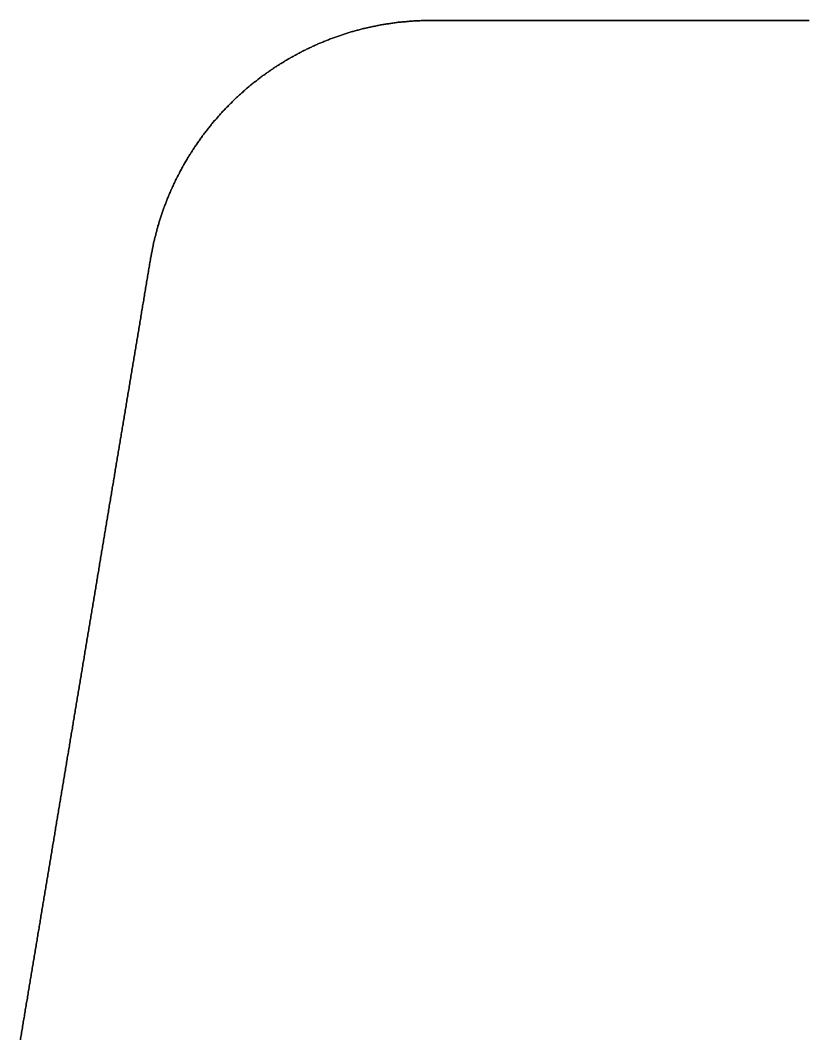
# Model space of a CAD drawing. Header units: millimetres. Extents: x -163 to 163, y 0 to 90.
# Drawn here: x -153.52 to -137.18, y 68.89 to 90 of the extents above; entities that cross this region are included whole.
import ezdxf

# ---------------------------------------------------------------- set-up
doc = ezdxf.new("R2010")
doc.units = ezdxf.units.MM

msp = doc.modelspace()

# ---------------------------------------------------------------- linework, layer by layer
msp.add_lwpolyline([(-145.345, 89.99), (-145.367, 89.988), (-145.389, 89.986), (-145.41, 89.984), (-145.432, 89.982), (-145.453, 89.98), (-145.475, 89.979), (-145.496, 89.977), (-145.518, 89.975), (-145.539, 89.973), (-145.561, 89.971), (-145.582, 89.969), (-145.604, 89.967), (-145.625, 89.965), (-145.647, 89.963), (-145.668, 89.961), (-145.69, 89.96), (-145.711, 89.956), (-145.733, 89.953), (-145.754, 89.95), (-145.775, 89.947), (-145.797, 89.944), (-145.818, 89.941), (-145.839, 89.937), (-145.861, 89.934), (-145.882, 89.931), (-145.904, 89.928), (-145.925, 89.925), (-145.946, 89.922), (-145.968, 89.919), (-145.989, 89.915), (-146.01, 89.912), (-146.032, 89.909), (-146.053, 89.905), (-146.074, 89.9), (-146.095, 89.896), (-146.116, 89.892), (-146.137, 89.887), (-146.159, 89.883), (-146.18, 89.878), (-146.201, 89.874), (-146.222, 89.87), (-146.243, 89.865), (-146.264, 89.861), (-146.286, 89.856), (-146.307, 89.852), (-146.328, 89.848), (-146.349, 89.843), (-146.37, 89.839), (-146.391, 89.833), (-146.412, 89.828), (-146.433, 89.822), (-146.454, 89.816), (-146.474, 89.811), (-146.495, 89.805), (-146.516, 89.799), (-146.537, 89.794), (-146.558, 89.788), (-146.579, 89.782), (-146.6, 89.777), (-146.62, 89.771), (-146.641, 89.766), (-146.662, 89.76), (-146.683, 89.754), (-146.704, 89.749), (-146.724, 89.742), (-146.745, 89.735), (-146.765, 89.728), (-146.786, 89.721), (-146.806, 89.715), (-146.827, 89.708), (-146.847, 89.701), (-146.868, 89.694), (-146.888, 89.687), (-146.909, 89.68), (-146.929, 89.673), (-146.95, 89.667), (-146.97, 89.66), (-146.991, 89.653), (-147.011, 89.646), (-147.032, 89.639), (-147.052, 89.631), (-147.072, 89.623), (-147.092, 89.615), (-147.112, 89.607), (-147.132, 89.599), (-147.152, 89.591), (-147.172, 89.583), (-147.192, 89.575), (-147.212, 89.567), (-147.232, 89.559), (-147.252, 89.551), (-147.272, 89.543), (-147.292, 89.535), (-147.312, 89.527), (-147.333, 89.519), (-147.353, 89.511), (-147.372, 89.502), (-147.392, 89.492), (-147.411, 89.483), (-147.431, 89.474), (-147.45, 89.465), (-147.47, 89.456), (-147.489, 89.447), (-147.509, 89.437), (-147.529, 89.428), (-147.548, 89.419), (-147.568, 89.41), (-147.587, 89.401), (-147.607, 89.391), (-147.626, 89.382), (-147.646, 89.373), (-147.665, 89.364), (-147.684, 89.354), (-147.703, 89.343), (-147.722, 89.333), (-147.741, 89.323), (-147.76, 89.312), (-147.779, 89.302), (-147.798, 89.292), (-147.817, 89.281), (-147.836, 89.271), (-147.855, 89.261), (-147.874, 89.25), (-147.893, 89.24), (-147.912, 89.23), (-147.931, 89.219), (-147.95, 89.209), (-147.969, 89.199), (-147.987, 89.187), (-148.006, 89.176), (-148.024, 89.165), (-148.042, 89.153), (-148.061, 89.142), (-148.079, 89.13), (-148.098, 89.119), (-148.116, 89.108), (-148.134, 89.096), (-148.153, 89.085), (-148.171, 89.073), (-148.189, 89.062), (-148.208, 89.051), (-148.226, 89.039), (-148.244, 89.028), (-148.263, 89.016), (-148.28, 89.004), (-148.298, 88.991), (-148.316, 88.979), (-148.333, 88.966), (-148.351, 88.954), (-148.368, 88.942), (-148.386, 88.929), (-148.404, 88.917), (-148.421, 88.904), (-148.439, 88.892), (-148.457, 88.879), (-148.474, 88.867), (-148.492, 88.854), (-148.51, 88.842), (-148.527, 88.829), (-148.545, 88.817), (-148.562, 88.803), (-148.579, 88.79), (-148.596, 88.776), (-148.612, 88.763), (-148.629, 88.749), (-148.646, 88.736), (-148.663, 88.723), (-148.68, 88.709), (-148.697, 88.696), (-148.714, 88.682), (-148.731, 88.669), (-148.748, 88.655), (-148.764, 88.642), (-148.781, 88.628), (-148.798, 88.615), (-148.815, 88.601), (-148.831, 88.587), (-148.847, 88.572), (-148.863, 88.558), (-148.879, 88.544), (-148.895, 88.529), (-148.912, 88.515), (-148.928, 88.5), (-148.944, 88.486), (-148.96, 88.471), (-148.976, 88.457), (-148.992, 88.442), (-149.008, 88.428), (-149.024, 88.414), (-149.04, 88.399), (-149.056, 88.385), (-149.072, 88.37), (-149.087, 88.355), (-149.103, 88.34), (-149.118, 88.324), (-149.133, 88.309), (-149.148, 88.293), (-149.163, 88.278), (-149.179, 88.263), (-149.194, 88.247), (-149.209, 88.232), (-149.224, 88.217), (-149.239, 88.201), (-149.255, 88.186), (-149.27, 88.171), (-149.285, 88.155), (-149.3, 88.14), (-149.315, 88.125), (-149.33, 88.108), (-149.344, 88.092), (-149.358, 88.076), (-149.372, 88.06), (-149.387, 88.043), (-149.401, 88.027), (-149.415, 88.011), (-149.429, 87.995), (-149.444, 87.979), (-149.458, 87.962), (-149.472, 87.946), (-149.487, 87.93), (-149.501, 87.914), (-149.515, 87.897), (-149.529, 87.881), (-149.544, 87.865), (-149.557, 87.848), (-149.57, 87.831), (-149.583, 87.814), (-149.597, 87.797), (-149.61, 87.78), (-149.623, 87.763), (-149.637, 87.746), (-149.65, 87.729), (-149.663, 87.712), (-149.677, 87.695), (-149.69, 87.678), (-149.703, 87.661), (-149.716, 87.644), (-149.73, 87.627), (-149.743, 87.61), (-149.756, 87.593), (-149.769, 87.575), (-149.781, 87.557), (-149.793, 87.539), (-149.805, 87.522), (-149.818, 87.504), (-149.83, 87.486), (-149.842, 87.468), (-149.855, 87.45), (-149.867, 87.433), (-149.879, 87.415), (-149.891, 87.397), (-149.904, 87.379), (-149.916, 87.362), (-149.928, 87.344), (-149.94, 87.326), (-149.953, 87.308), (-149.964, 87.29), (-149.975, 87.271), (-149.986, 87.253), (-149.998, 87.234), (-150.009, 87.216), (-150.02, 87.197), (-150.031, 87.179), (-150.042, 87.161), (-150.054, 87.142), (-150.065, 87.124), (-150.076, 87.105), (-150.087, 87.087), (-150.099, 87.068), (-150.11, 87.05), (-150.121, 87.031), (-150.132, 87.013), (-150.142, 86.994), (-150.152, 86.975), (-150.163, 86.956), (-150.173, 86.936), (-150.183, 86.917), (-150.193, 86.898), (-150.203, 86.879), (-150.213, 86.86), (-150.223, 86.841), (-150.233, 86.822), (-150.243, 86.803), (-150.254, 86.784), (-150.264, 86.765), (-150.274, 86.746), (-150.284, 86.726), (-150.294, 86.707), (-150.303, 86.688), (-150.312, 86.668), (-150.321, 86.648), (-150.33, 86.629), (-150.339, 86.609), (-150.348, 86.59), (-150.357, 86.57), (-150.366, 86.55), (-150.375, 86.531), (-150.384, 86.511), (-150.393, 86.491), (-150.402, 86.472), (-150.411, 86.452), (-150.42, 86.432), (-150.429, 86.413), (-150.438, 86.393), (-150.446, 86.373), (-150.453, 86.353), (-150.461, 86.333), (-150.469, 86.312), (-150.477, 86.292), (-150.485, 86.272), (-150.492, 86.252), (-150.5, 86.232), (-150.508, 86.212), (-150.516, 86.192), (-150.524, 86.171), (-150.531, 86.151), (-150.539, 86.131), (-150.547, 86.111), (-150.555, 86.091), (-150.563, 86.071), (-150.569, 86.05), (-150.576, 86.03), (-150.583, 86.009), (-150.589, 85.989), (-150.596, 85.968), (-150.602, 85.947), (-150.609, 85.927), (-150.616, 85.906), (-150.622, 85.886), (-150.629, 85.865), (-150.636, 85.845), (-150.642, 85.824), (-150.649, 85.803), (-150.655, 85.783), (-150.662, 85.762), (-150.669, 85.742), (-150.674, 85.721), (-150.68, 85.7), (-150.685, 85.679), (-150.69, 85.658), (-150.696, 85.637), (-150.701, 85.616), (-150.707, 85.595), (-150.712, 85.574), (-150.717, 85.554), (-150.723, 85.533), (-150.728, 85.512), (-150.734, 85.491), (-150.739, 85.47), (-150.744, 85.449), (-150.75, 85.428), (-150.755, 85.407), (-150.759, 85.386), (-150.764, 85.365), (-150.768, 85.344), (-150.772, 85.322), (-150.776, 85.301), (-150.78, 85.28), (-150.784, 85.259), (-150.789, 85.238), (-150.793, 85.216), (-150.797, 85.195), (-150.801, 85.174), (-150.805, 85.153), (-150.809, 85.132), (-150.814, 85.11), (-150.818, 85.089), (-150.822, 85.068), (-150.818, 85.089), (-150.814, 85.11), (-150.809, 85.132), (-150.805, 85.153), (-150.801, 85.174), (-150.797, 85.195), (-150.793, 85.216), (-150.789, 85.238), (-150.784, 85.259), (-150.78, 85.28), (-150.776, 85.301), (-150.772, 85.322), (-150.768, 85.344), (-150.764, 85.365), (-150.759, 85.386), (-150.755, 85.407), (-150.75, 85.428), (-150.744, 85.449), (-150.739, 85.47), (-150.734, 85.491), (-150.728, 85.512), (-150.723, 85.533), (-150.717, 85.554), (-150.712, 85.574), (-150.707, 85.595), (-150.701, 85.616), (-150.696, 85.637), (-150.69, 85.658), (-150.685, 85.679), (-150.68, 85.7), (-150.674, 85.721), (-150.669, 85.742), (-150.662, 85.762), (-150.655, 85.783), (-150.649, 85.803), (-150.642, 85.824), (-150.636, 85.845), (-150.629, 85.865), (-150.622, 85.886), (-150.616, 85.906), (-150.609, 85.927), (-150.602, 85.947), (-150.596, 85.968), (-150.589, 85.989), (-150.583, 86.009), (-150.576, 86.03), (-150.569, 86.05), (-150.563, 86.071), (-150.555, 86.091), (-150.547, 86.111), (-150.539, 86.131), (-150.531, 86.151), (-150.524, 86.171), (-150.516, 86.192), (-150.508, 86.212), (-150.5, 86.232), (-150.492, 86.252), (-150.485, 86.272), (-150.477, 86.292), (-150.469, 86.312), (-150.461, 86.333), (-150.453, 86.353), (-150.446, 86.373), (-150.438, 86.393), (-150.429, 86.413), (-150.42, 86.432), (-150.411, 86.452), (-150.402, 86.472), (-150.393, 86.491), (-150.384, 86.511), (-150.375, 86.531), (-150.366, 86.55), (-150.357, 86.57), (-150.348, 86.59), (-150.339, 86.609), (-150.33, 86.629), (-150.321, 86.648), (-150.312, 86.668), (-150.303, 86.688), (-150.294, 86.707), (-150.284, 86.726), (-150.274, 86.746), (-150.264, 86.765), (-150.254, 86.784), (-150.243, 86.803), (-150.233, 86.822), (-150.223, 86.841), (-150.213, 86.86), (-150.203, 86.879), (-150.193, 86.898), (-150.183, 86.917), (-150.173, 86.936), (-150.163, 86.956), (-150.152, 86.975), (-150.142, 86.994), (-150.132, 87.013), (-150.121, 87.031), (-150.11, 87.05), (-150.099, 87.068), (-150.087, 87.087), (-150.076, 87.105), (-150.065, 87.124), (-150.054, 87.142), (-150.042, 87.161), (-150.031, 87.179), (-150.02, 87.197), (-150.009, 87.216), (-149.998, 87.234), (-149.986, 87.253), (-149.975, 87.271), (-149.964, 87.29), (-149.953, 87.308), (-149.94, 87.326), (-149.928, 87.344), (-149.916, 87.362), (-149.904, 87.379), (-149.891, 87.397), (-149.879, 87.415), (-149.867, 87.433), (-149.855, 87.45), (-149.842, 87.468), (-149.83, 87.486), (-149.818, 87.504), (-149.805, 87.522), (-149.793, 87.539), (-149.781, 87.557), (-149.769, 87.575), (-149.756, 87.593), (-149.743, 87.61), (-149.73, 87.627), (-149.716, 87.644), (-149.703, 87.661), (-149.69, 87.678), (-149.677, 87.695), (-149.663, 87.712), (-149.65, 87.729), (-149.637, 87.746), (-149.623, 87.763), (-149.61, 87.78), (-149.597, 87.797), (-149.583, 87.814), (-149.57, 87.831), (-149.557, 87.848), (-149.544, 87.865), (-149.529, 87.881), (-149.515, 87.897), (-149.501, 87.914), (-149.487, 87.93), (-149.472, 87.946), (-149.458, 87.962), (-149.444, 87.979), (-149.429, 87.995), (-149.415, 88.011), (-149.401, 88.027), (-149.387, 88.043), (-149.372, 88.06), (-149.358, 88.076), (-149.344, 88.092), (-149.33, 88.108), (-149.315, 88.125), (-149.3, 88.14), (-149.285, 88.155), (-149.27, 88.171), (-149.255, 88.186), (-149.239, 88.201), (-149.224, 88.217), (-149.209, 88.232), (-149.194, 88.247), (-149.179, 88.263), (-149.163, 88.278), (-149.148, 88.293), (-149.133, 88.309), (-149.118, 88.324), (-149.103, 88.34), (-149.087, 88.355), (-149.072, 88.37), (-149.056, 88.385), (-149.04, 88.399), (-149.024, 88.414), (-149.008, 88.428), (-148.992, 88.442), (-148.976, 88.457), (-148.96, 88.471), (-148.944, 88.486), (-148.928, 88.5), (-148.912, 88.515), (-148.895, 88.529), (-148.879, 88.544), (-148.863, 88.558), (-148.847, 88.572), (-148.831, 88.587), (-148.815, 88.601), (-148.798, 88.615), (-148.781, 88.628), (-148.764, 88.642), (-148.748, 88.655), (-148.731, 88.669), (-148.714, 88.682), (-148.697, 88.696), (-148.68, 88.709), (-148.663, 88.723), (-148.646, 88.736), (-148.629, 88.749), (-148.612, 88.763), (-148.596, 88.776), (-148.579, 88.79), (-148.562, 88.803), (-148.545, 88.817), (-148.527, 88.829), (-148.51, 88.842), (-148.492, 88.854), (-148.474, 88.867), (-148.457, 88.879), (-148.439, 88.892), (-148.421, 88.904), (-148.404, 88.917), (-148.386, 88.929), (-148.368, 88.942), (-148.351, 88.954), (-148.333, 88.966), (-148.316, 88.979), (-148.298, 88.991), (-148.28, 89.004), (-148.263, 89.016), (-148.244, 89.028), (-148.226, 89.039), (-148.208, 89.051), (-148.189, 89.062), (-148.171, 89.073), (-148.153, 89.085), (-148.134, 89.096), (-148.116, 89.108), (-148.098, 89.119), (-148.079, 89.13), (-148.061, 89.142), (-148.042, 89.153), (-148.024, 89.165), (-148.006, 89.176), (-147.987, 89.187), (-147.969, 89.199), (-147.95, 89.209), (-147.931, 89.219), (-147.912, 89.23), (-147.893, 89.24), (-147.874, 89.25), (-147.855, 89.261), (-147.836, 89.271), (-147.817, 89.281), (-147.798, 89.292), (-147.779, 89.302), (-147.76, 89.312), (-147.741, 89.323), (-147.722, 89.333), (-147.703, 89.343), (-147.684, 89.354), (-147.665, 89.364), (-147.646, 89.373), (-147.626, 89.382), (-147.607, 89.391), (-147.587, 89.401), (-147.568, 89.41), (-147.548, 89.419), (-147.529, 89.428), (-147.509, 89.437), (-147.489, 89.447), (-147.47, 89.456), (-147.45, 89.465), (-147.431, 89.474), (-147.411, 89.483), (-147.392, 89.492), (-147.372, 89.502), (-147.353, 89.511), (-147.333, 89.519), (-147.312, 89.527), (-147.292, 89.535), (-147.272, 89.543), (-147.252, 89.551), (-147.232, 89.559), (-147.212, 89.567), (-147.192, 89.575), (-147.172, 89.583), (-147.152, 89.591), (-147.132, 89.599), (-147.112, 89.607), (-147.092, 89.615), (-147.072, 89.623), (-147.052, 89.631), (-147.032, 89.639), (-147.011, 89.646), (-146.991, 89.653), (-146.97, 89.66), (-146.95, 89.667), (-146.929, 89.673), (-146.909, 89.68), (-146.888, 89.687), (-146.868, 89.694), (-146.847, 89.701), (-146.827, 89.708), (-146.806, 89.715), (-146.786, 89.721), (-146.765, 89.728), (-146.745, 89.735), (-146.724, 89.742), (-146.704, 89.749), (-146.683, 89.754), (-146.662, 89.76), (-146.641, 89.766), (-146.62, 89.771), (-146.6, 89.777), (-146.579, 89.782), (-146.558, 89.788), (-146.537, 89.794), (-146.516, 89.799), (-146.495, 89.805), (-146.474, 89.811), (-146.454, 89.816), (-146.433, 89.822), (-146.412, 89.828), (-146.391, 89.833), (-146.37, 89.839), (-146.349, 89.843), (-146.328, 89.848), (-146.307, 89.852), (-146.286, 89.856), (-146.264, 89.861), (-146.243, 89.865), (-146.222, 89.87), (-146.201, 89.874), (-146.18, 89.878), (-146.159, 89.883), (-146.137, 89.887), (-146.116, 89.892), (-146.095, 89.896), (-146.074, 89.9), (-146.053, 89.905), (-146.032, 89.909), (-146.01, 89.912), (-145.989, 89.915), (-145.968, 89.919), (-145.946, 89.922), (-145.925, 89.925), (-145.904, 89.928), (-145.882, 89.931), (-145.861, 89.934), (-145.839, 89.937), (-145.818, 89.941), (-145.797, 89.944), (-145.775, 89.947), (-145.754, 89.95), (-145.733, 89.953), (-145.711, 89.956), (-145.69, 89.96), (-145.668, 89.961), (-145.647, 89.963), (-145.625, 89.965), (-145.604, 89.967), (-145.582, 89.969), (-145.561, 89.971), (-145.539, 89.973), (-145.518, 89.975), (-145.496, 89.977), (-145.475, 89.979), (-145.453, 89.98), (-145.432, 89.982), (-145.41, 89.984), (-145.389, 89.986), (-145.367, 89.988), (-145.345, 89.99), (-145.324, 89.991), (-145.302, 89.991), (-145.281, 89.992), (-145.259, 89.992), (-145.238, 89.993), (-145.216, 89.994), (-145.194, 89.994), (-145.173, 89.995), (-145.151, 89.996), (-145.13, 89.996), (-145.108, 89.997), (-145.086, 89.997), (-145.065, 89.998), (-145.043, 89.999), (-145.022, 89.999), (-145, 90), (-145.022, 89.999), (-145.043, 89.999), (-145.065, 89.998), (-145.086, 89.997), (-145.108, 89.997), (-145.13, 89.996), (-145.151, 89.996), (-145.173, 89.995), (-145.194, 89.994), (-145.216, 89.994), (-145.238, 89.993), (-145.259, 89.992), (-145.281, 89.992), (-145.302, 89.991), (-145.324, 89.991)], close=True)
for points in [[(-137.17, 90), (-137.206, 90), (-137.243, 90), (-137.279, 90), (-137.315, 90), (-137.351, 90), (-137.388, 90), (-137.424, 90), (-137.46, 90), (-137.496, 90), (-137.532, 90), (-137.569, 90), (-137.605, 90), (-137.641, 90), (-137.678, 90), (-137.714, 90), (-137.75, 90), (-137.786, 90), (-137.822, 90), (-137.859, 90), (-137.895, 90), (-137.931, 90), (-137.968, 90), (-138.004, 90), (-138.04, 90), (-138.076, 90), (-138.112, 90), (-138.149, 90), (-138.185, 90), (-138.221, 90), (-138.257, 90), (-138.294, 90), (-138.33, 90), (-138.366, 90), (-138.403, 90), (-138.439, 90), (-138.475, 90), (-138.511, 90), (-138.548, 90), (-138.584, 90), (-138.62, 90), (-138.656, 90), (-138.692, 90), (-138.729, 90), (-138.765, 90), (-138.801, 90), (-138.838, 90), (-138.874, 90), (-138.91, 90), (-138.946, 90), (-138.982, 90), (-139.019, 90), (-139.055, 90), (-139.091, 90), (-139.127, 90), (-139.164, 90), (-139.2, 90), (-139.236, 90), (-139.272, 90), (-139.309, 90), (-139.345, 90), (-139.381, 90), (-139.417, 90), (-139.454, 90), (-139.49, 90), (-139.526, 90), (-139.562, 90), (-139.599, 90), (-139.635, 90), (-139.671, 90), (-139.708, 90), (-139.744, 90), (-139.78, 90), (-139.816, 90), (-139.852, 90), (-139.889, 90), (-139.925, 90), (-139.961, 90), (-139.998, 90), (-140.034, 90), (-140.07, 90), (-140.106, 90), (-140.143, 90), (-140.179, 90), (-140.215, 90), (-140.251, 90), (-140.288, 90), (-140.324, 90), (-140.36, 90), (-140.396, 90), (-140.433, 90), (-140.469, 90), (-140.505, 90), (-140.541, 90), (-140.578, 90), (-140.614, 90), (-140.65, 90), (-140.686, 90), (-140.722, 90), (-140.759, 90), (-140.795, 90), (-140.831, 90), (-140.868, 90), (-140.904, 90), (-140.94, 90), (-140.976, 90), (-141.012, 90), (-141.049, 90), (-141.085, 90), (-141.121, 90), (-141.157, 90), (-141.194, 90), (-141.23, 90), (-141.266, 90), (-141.303, 90), (-141.339, 90), (-141.375, 90), (-141.411, 90), (-141.448, 90), (-141.484, 90), (-141.52, 90), (-141.556, 90), (-141.593, 90), (-141.629, 90), (-141.665, 90), (-141.701, 90), (-141.738, 90), (-141.774, 90), (-141.81, 90), (-141.846, 90), (-141.882, 90), (-141.919, 90), (-141.955, 90), (-141.991, 90), (-142.028, 90), (-142.064, 90), (-142.1, 90), (-142.136, 90), (-142.172, 90), (-142.209, 90), (-142.245, 90), (-142.281, 90), (-142.317, 90), (-142.354, 90), (-142.39, 90), (-142.426, 90), (-142.463, 90), (-142.499, 90), (-142.535, 90), (-142.571, 90), (-142.608, 90), (-142.644, 90), (-142.68, 90), (-142.716, 90), (-142.752, 90), (-142.789, 90), (-142.825, 90), (-142.861, 90), (-142.898, 90), (-142.934, 90), (-142.97, 90), (-143.006, 90), (-143.042, 90), (-143.079, 90), (-143.115, 90), (-143.151, 90), (-143.188, 90), (-143.224, 90), (-143.26, 90), (-143.296, 90), (-143.332, 90), (-143.369, 90), (-143.405, 90), (-143.441, 90), (-143.477, 90), (-143.514, 90), (-143.55, 90), (-143.586, 90), (-143.623, 90), (-143.659, 90), (-143.695, 90), (-143.731, 90), (-143.768, 90), (-143.804, 90), (-143.84, 90), (-143.876, 90), (-143.912, 90), (-143.949, 90), (-143.985, 90), (-144.021, 90), (-144.058, 90), (-144.094, 90), (-144.13, 90), (-144.166, 90), (-144.202, 90), (-144.239, 90), (-144.275, 90), (-144.311, 90), (-144.347, 90), (-144.384, 90), (-144.42, 90), (-144.456, 90), (-144.492, 90), (-144.529, 90), (-144.565, 90), (-144.601, 90), (-144.637, 90), (-144.674, 90), (-144.71, 90), (-144.746, 90), (-144.782, 90), (-144.819, 90), (-144.855, 90), (-144.891, 90), (-144.928, 90), (-144.964, 90), (-145, 90), (-144.964, 90), (-144.928, 90), (-144.891, 90), (-144.855, 90), (-144.819, 90), (-144.782, 90), (-144.746, 90), (-144.71, 90), (-144.674, 90), (-144.637, 90), (-144.601, 90), (-144.565, 90), (-144.529, 90), (-144.492, 90), (-144.456, 90), (-144.42, 90), (-144.384, 90), (-144.347, 90), (-144.311, 90), (-144.275, 90), (-144.239, 90), (-144.202, 90), (-144.166, 90), (-144.13, 90), (-144.094, 90), (-144.058, 90), (-144.021, 90), (-143.985, 90), (-143.949, 90), (-143.912, 90), (-143.876, 90), (-143.84, 90), (-143.804, 90), (-143.768, 90), (-143.731, 90), (-143.695, 90), (-143.659, 90), (-143.623, 90), (-143.586, 90), (-143.55, 90), (-143.514, 90), (-143.477, 90), (-143.441, 90), (-143.405, 90), (-143.369, 90), (-143.332, 90), (-143.296, 90), (-143.26, 90), (-143.224, 90), (-143.188, 90), (-143.151, 90), (-143.115, 90), (-143.079, 90), (-143.042, 90), (-143.006, 90), (-142.97, 90), (-142.934, 90), (-142.898, 90), (-142.861, 90), (-142.825, 90), (-142.789, 90), (-142.752, 90), (-142.716, 90), (-142.68, 90), (-142.644, 90), (-142.608, 90), (-142.571, 90), (-142.535, 90), (-142.499, 90), (-142.463, 90), (-142.426, 90), (-142.39, 90), (-142.354, 90), (-142.317, 90), (-142.281, 90), (-142.245, 90), (-142.209, 90), (-142.172, 90), (-142.136, 90), (-142.1, 90), (-142.064, 90), (-142.028, 90), (-141.991, 90), (-141.955, 90), (-141.919, 90), (-141.882, 90), (-141.846, 90), (-141.81, 90), (-141.774, 90), (-141.738, 90), (-141.701, 90), (-141.665, 90), (-141.629, 90), (-141.593, 90), (-141.556, 90), (-141.52, 90), (-141.484, 90), (-141.448, 90), (-141.411, 90), (-141.375, 90), (-141.339, 90), (-141.303, 90), (-141.266, 90), (-141.23, 90), (-141.194, 90), (-141.157, 90), (-141.121, 90), (-141.085, 90), (-141.049, 90), (-141.012, 90), (-140.976, 90), (-140.94, 90), (-140.904, 90), (-140.868, 90), (-140.831, 90), (-140.795, 90), (-140.759, 90), (-140.722, 90), (-140.686, 90), (-140.65, 90), (-140.614, 90), (-140.578, 90), (-140.541, 90), (-140.505, 90), (-140.469, 90), (-140.433, 90), (-140.396, 90), (-140.36, 90), (-140.324, 90), (-140.288, 90), (-140.251, 90), (-140.215, 90), (-140.179, 90), (-140.143, 90), (-140.106, 90), (-140.07, 90), (-140.034, 90), (-139.998, 90), (-139.961, 90), (-139.925, 90), (-139.889, 90), (-139.852, 90), (-139.816, 90), (-139.78, 90), (-139.744, 90), (-139.708, 90), (-139.671, 90), (-139.635, 90), (-139.599, 90), (-139.562, 90), (-139.526, 90), (-139.49, 90), (-139.454, 90), (-139.417, 90), (-139.381, 90), (-139.345, 90), (-139.309, 90), (-139.272, 90), (-139.236, 90), (-139.2, 90), (-139.164, 90), (-139.127, 90), (-139.091, 90), (-139.055, 90), (-139.019, 90), (-138.982, 90), (-138.946, 90), (-138.91, 90), (-138.874, 90), (-138.838, 90), (-138.801, 90), (-138.765, 90), (-138.729, 90), (-138.692, 90), (-138.656, 90), (-138.62, 90), (-138.584, 90), (-138.548, 90), (-138.511, 90), (-138.475, 90), (-138.439, 90), (-138.403, 90), (-138.366, 90), (-138.33, 90), (-138.294, 90), (-138.257, 90), (-138.221, 90), (-138.185, 90), (-138.149, 90), (-138.112, 90), (-138.076, 90), (-138.04, 90), (-138.004, 90), (-137.968, 90), (-137.931, 90), (-137.895, 90), (-137.859, 90), (-137.822, 90), (-137.786, 90), (-137.75, 90), (-137.714, 90), (-137.678, 90), (-137.641, 90), (-137.605, 90), (-137.569, 90), (-137.532, 90), (-137.496, 90), (-137.46, 90), (-137.424, 90), (-137.388, 90), (-137.351, 90), (-137.315, 90), (-137.279, 90), (-137.243, 90), (-137.206, 90), (-137.17, 90)], [(-153.523, 68.865), (-153.517, 68.895), (-153.512, 68.926), (-153.507, 68.957), (-153.502, 68.988), (-153.497, 69.019), (-153.492, 69.05), (-153.487, 69.081), (-153.481, 69.112), (-153.476, 69.143), (-153.471, 69.174), (-153.466, 69.205), (-153.461, 69.236), (-153.456, 69.267), (-153.45, 69.297), (-153.445, 69.328), (-153.44, 69.359), (-153.435, 69.39), (-153.43, 69.421), (-153.425, 69.452), (-153.42, 69.483), (-153.414, 69.514), (-153.409, 69.545), (-153.404, 69.576), (-153.399, 69.607), (-153.394, 69.638), (-153.389, 69.669), (-153.383, 69.699), (-153.378, 69.73), (-153.373, 69.761), (-153.368, 69.792), (-153.363, 69.823), (-153.358, 69.854), (-153.353, 69.885), (-153.347, 69.916), (-153.342, 69.947), (-153.337, 69.978), (-153.332, 70.009), (-153.327, 70.04), (-153.322, 70.071), (-153.316, 70.101), (-153.311, 70.132), (-153.306, 70.163), (-153.301, 70.194), (-153.296, 70.225), (-153.291, 70.256), (-153.286, 70.287), (-153.28, 70.318), (-153.275, 70.349), (-153.27, 70.38), (-153.265, 70.411), (-153.26, 70.442), (-153.255, 70.472), (-153.249, 70.503), (-153.244, 70.534), (-153.239, 70.565), (-153.234, 70.596), (-153.229, 70.627), (-153.224, 70.658), (-153.219, 70.689), (-153.213, 70.72), (-153.208, 70.751), (-153.203, 70.782), (-153.198, 70.813), (-153.193, 70.844), (-153.188, 70.874), (-153.182, 70.905), (-153.177, 70.936), (-153.172, 70.967), (-153.167, 70.998), (-153.162, 71.029), (-153.157, 71.06), (-153.152, 71.091), (-153.146, 71.122), (-153.141, 71.153), (-153.136, 71.184), (-153.131, 71.215), (-153.126, 71.246), (-153.121, 71.276), (-153.115, 71.307), (-153.11, 71.338), (-153.105, 71.369), (-153.1, 71.4), (-153.095, 71.431), (-153.09, 71.462), (-153.085, 71.493), (-153.079, 71.524), (-153.074, 71.555), (-153.069, 71.586), (-153.064, 71.617), (-153.059, 71.648), (-153.054, 71.678), (-153.048, 71.709), (-153.043, 71.74), (-153.038, 71.771), (-153.033, 71.802), (-153.028, 71.833), (-153.023, 71.864), (-153.018, 71.895), (-153.012, 71.926), (-153.007, 71.957), (-153.002, 71.988), (-152.997, 72.019), (-152.992, 72.05), (-152.987, 72.08), (-152.981, 72.111), (-152.976, 72.142), (-152.971, 72.173), (-152.966, 72.204), (-152.961, 72.235), (-152.956, 72.266), (-152.951, 72.297), (-152.945, 72.328), (-152.94, 72.359), (-152.935, 72.39), (-152.93, 72.421), (-152.925, 72.452), (-152.92, 72.482), (-152.914, 72.513), (-152.909, 72.544), (-152.904, 72.575), (-152.899, 72.606), (-152.894, 72.637), (-152.889, 72.668), (-152.884, 72.699), (-152.878, 72.73), (-152.873, 72.761), (-152.868, 72.792), (-152.863, 72.823), (-152.858, 72.854), (-152.853, 72.884), (-152.847, 72.915), (-152.842, 72.946), (-152.837, 72.977), (-152.832, 73.008), (-152.827, 73.039), (-152.822, 73.07), (-152.817, 73.101), (-152.811, 73.132), (-152.806, 73.163), (-152.801, 73.194), (-152.796, 73.225), (-152.791, 73.256), (-152.786, 73.286), (-152.78, 73.317), (-152.775, 73.348), (-152.77, 73.379), (-152.765, 73.41), (-152.76, 73.441), (-152.755, 73.472), (-152.75, 73.503), (-152.744, 73.534), (-152.739, 73.565), (-152.734, 73.596), (-152.729, 73.627), (-152.724, 73.658), (-152.719, 73.688), (-152.713, 73.719), (-152.708, 73.75), (-152.703, 73.781), (-152.698, 73.812), (-152.693, 73.843), (-152.688, 73.874), (-152.683, 73.905), (-152.677, 73.936), (-152.672, 73.967), (-152.667, 73.998), (-152.662, 74.029), (-152.657, 74.06), (-152.652, 74.09), (-152.646, 74.121), (-152.641, 74.152), (-152.636, 74.183), (-152.631, 74.214), (-152.626, 74.245), (-152.621, 74.276), (-152.616, 74.307), (-152.61, 74.338), (-152.605, 74.369), (-152.6, 74.4), (-152.595, 74.431), (-152.59, 74.462), (-152.585, 74.492), (-152.579, 74.523), (-152.574, 74.554), (-152.569, 74.585), (-152.564, 74.616), (-152.559, 74.647), (-152.554, 74.678), (-152.549, 74.709), (-152.543, 74.74), (-152.538, 74.771), (-152.533, 74.802), (-152.528, 74.833), (-152.523, 74.864), (-152.518, 74.894), (-152.512, 74.925), (-152.507, 74.956), (-152.502, 74.987), (-152.497, 75.018), (-152.492, 75.049), (-152.487, 75.08), (-152.482, 75.111), (-152.476, 75.142), (-152.471, 75.173), (-152.466, 75.204), (-152.461, 75.235), (-152.456, 75.266), (-152.451, 75.296), (-152.445, 75.327), (-152.44, 75.358), (-152.435, 75.389), (-152.43, 75.42), (-152.425, 75.451), (-152.42, 75.482), (-152.415, 75.513), (-152.409, 75.544), (-152.404, 75.575), (-152.399, 75.606), (-152.394, 75.637), (-152.389, 75.668), (-152.384, 75.698), (-152.378, 75.729), (-152.373, 75.76), (-152.368, 75.791), (-152.363, 75.822), (-152.358, 75.853), (-152.353, 75.884), (-152.348, 75.915), (-152.342, 75.946), (-152.337, 75.977), (-152.332, 76.008), (-152.327, 76.039), (-152.322, 76.07), (-152.317, 76.1), (-152.311, 76.131), (-152.306, 76.162), (-152.301, 76.193), (-152.296, 76.224), (-152.291, 76.255), (-152.286, 76.286), (-152.281, 76.317), (-152.275, 76.348), (-152.27, 76.379), (-152.265, 76.41), (-152.26, 76.441), (-152.255, 76.472), (-152.25, 76.502), (-152.244, 76.533), (-152.239, 76.564), (-152.234, 76.595), (-152.229, 76.626), (-152.224, 76.657), (-152.219, 76.688), (-152.214, 76.719), (-152.208, 76.75), (-152.203, 76.781), (-152.198, 76.812), (-152.193, 76.843), (-152.188, 76.874), (-152.183, 76.904), (-152.177, 76.935), (-152.172, 76.966), (-152.167, 76.997), (-152.162, 77.028), (-152.157, 77.059), (-152.152, 77.09), (-152.147, 77.121), (-152.141, 77.152), (-152.136, 77.183), (-152.131, 77.214), (-152.126, 77.245), (-152.121, 77.276), (-152.116, 77.306), (-152.11, 77.337), (-152.105, 77.368), (-152.1, 77.399), (-152.095, 77.43), (-152.09, 77.461), (-152.085, 77.492), (-152.08, 77.523), (-152.074, 77.554), (-152.069, 77.585), (-152.064, 77.616), (-152.059, 77.647), (-152.054, 77.677), (-152.049, 77.708), (-152.043, 77.739), (-152.038, 77.77), (-152.033, 77.801), (-152.028, 77.832), (-152.023, 77.863), (-152.018, 77.894), (-152.013, 77.925), (-152.007, 77.956), (-152.002, 77.987), (-151.997, 78.018), (-151.992, 78.049), (-151.987, 78.079), (-151.982, 78.11), (-151.976, 78.141), (-151.971, 78.172), (-151.966, 78.203), (-151.961, 78.234), (-151.956, 78.265), (-151.951, 78.296), (-151.946, 78.327), (-151.94, 78.358), (-151.935, 78.389), (-151.93, 78.42), (-151.925, 78.451), (-151.92, 78.481), (-151.915, 78.512), (-151.909, 78.543), (-151.904, 78.574), (-151.899, 78.605), (-151.894, 78.636), (-151.889, 78.667), (-151.884, 78.698), (-151.879, 78.729), (-151.873, 78.76), (-151.868, 78.791), (-151.863, 78.822), (-151.858, 78.853), (-151.853, 78.883), (-151.848, 78.914), (-151.842, 78.945), (-151.837, 78.976), (-151.832, 79.007), (-151.827, 79.038), (-151.822, 79.069), (-151.817, 79.1), (-151.812, 79.131), (-151.806, 79.162), (-151.801, 79.193), (-151.796, 79.224), (-151.791, 79.255), (-151.786, 79.285), (-151.781, 79.316), (-151.775, 79.347), (-151.77, 79.378), (-151.765, 79.409), (-151.76, 79.44), (-151.755, 79.471), (-151.75, 79.502), (-151.745, 79.533), (-151.739, 79.564), (-151.734, 79.595), (-151.729, 79.626), (-151.724, 79.657), (-151.719, 79.687), (-151.714, 79.718), (-151.708, 79.749), (-151.703, 79.78), (-151.698, 79.811), (-151.693, 79.842), (-151.688, 79.873), (-151.683, 79.904), (-151.678, 79.935), (-151.672, 79.966), (-151.667, 79.997), (-151.662, 80.028), (-151.657, 80.059), (-151.652, 80.089), (-151.647, 80.12), (-151.641, 80.151), (-151.636, 80.182), (-151.631, 80.213), (-151.626, 80.244), (-151.621, 80.275), (-151.616, 80.306), (-151.611, 80.337), (-151.605, 80.368), (-151.6, 80.399), (-151.595, 80.43), (-151.59, 80.461), (-151.585, 80.491), (-151.58, 80.522), (-151.574, 80.553), (-151.569, 80.584), (-151.564, 80.615), (-151.559, 80.646), (-151.554, 80.677), (-151.549, 80.708), (-151.544, 80.739), (-151.538, 80.77), (-151.533, 80.801), (-151.528, 80.832), (-151.523, 80.863), (-151.518, 80.893), (-151.513, 80.924), (-151.507, 80.955), (-151.502, 80.986), (-151.497, 81.017), (-151.492, 81.048), (-151.487, 81.079), (-151.482, 81.11), (-151.477, 81.141), (-151.471, 81.172), (-151.466, 81.203), (-151.461, 81.234), (-151.456, 81.265), (-151.451, 81.295), (-151.446, 81.326), (-151.44, 81.357), (-151.435, 81.388), (-151.43, 81.419), (-151.425, 81.45), (-151.42, 81.481), (-151.415, 81.512), (-151.41, 81.543), (-151.404, 81.574), (-151.399, 81.605), (-151.394, 81.636), (-151.389, 81.667), (-151.384, 81.697), (-151.379, 81.728), (-151.373, 81.759), (-151.368, 81.79), (-151.363, 81.821), (-151.358, 81.852), (-151.353, 81.883), (-151.348, 81.914), (-151.343, 81.945), (-151.337, 81.976), (-151.332, 82.007), (-151.327, 82.038), (-151.322, 82.069), (-151.317, 82.099), (-151.312, 82.13), (-151.306, 82.161), (-151.301, 82.192), (-151.296, 82.223), (-151.291, 82.254), (-151.286, 82.285), (-151.281, 82.316), (-151.276, 82.347), (-151.27, 82.378), (-151.265, 82.409), (-151.26, 82.44), (-151.255, 82.471), (-151.25, 82.501), (-151.245, 82.532), (-151.239, 82.563), (-151.234, 82.594), (-151.229, 82.625), (-151.224, 82.656), (-151.219, 82.687), (-151.214, 82.718), (-151.209, 82.749), (-151.203, 82.78), (-151.198, 82.811), (-151.193, 82.842), (-151.188, 82.873), (-151.183, 82.903), (-151.178, 82.934), (-151.172, 82.965), (-151.167, 82.996), (-151.162, 83.027), (-151.157, 83.058), (-151.152, 83.089), (-151.147, 83.12), (-151.142, 83.151), (-151.136, 83.182), (-151.131, 83.213), (-151.126, 83.244), (-151.121, 83.275), (-151.116, 83.305), (-151.111, 83.336), (-151.105, 83.367), (-151.1, 83.398), (-151.095, 83.429), (-151.09, 83.46), (-151.085, 83.491), (-151.08, 83.522), (-151.075, 83.553), (-151.069, 83.584), (-151.064, 83.615), (-151.059, 83.646), (-151.054, 83.677), (-151.049, 83.707), (-151.044, 83.738), (-151.038, 83.769), (-151.033, 83.8), (-151.028, 83.831), (-151.023, 83.862), (-151.018, 83.893), (-151.013, 83.924), (-151.008, 83.955), (-151.002, 83.986), (-150.997, 84.017), (-150.992, 84.048), (-150.987, 84.079), (-150.982, 84.109), (-150.977, 84.14), (-150.971, 84.171), (-150.966, 84.202), (-150.961, 84.233), (-150.956, 84.264), (-150.951, 84.295), (-150.946, 84.326), (-150.941, 84.357), (-150.935, 84.388), (-150.93, 84.419), (-150.925, 84.45), (-150.92, 84.48), (-150.915, 84.511), (-150.91, 84.542), (-150.904, 84.573), (-150.899, 84.604), (-150.894, 84.635), (-150.889, 84.666), (-150.884, 84.697), (-150.879, 84.728), (-150.874, 84.759), (-150.868, 84.79), (-150.863, 84.821), (-150.858, 84.852), (-150.853, 84.882), (-150.848, 84.913), (-150.843, 84.944), (-150.837, 84.975), (-150.832, 85.006), (-150.827, 85.037), (-150.822, 85.068), (-150.827, 85.037), (-150.832, 85.006), (-150.837, 84.975), (-150.843, 84.944), (-150.848, 84.913), (-150.853, 84.882), (-150.858, 84.852), (-150.863, 84.821), (-150.868, 84.79), (-150.874, 84.759), (-150.879, 84.728), (-150.884, 84.697), (-150.889, 84.666), (-150.894, 84.635), (-150.899, 84.604), (-150.904, 84.573), (-150.91, 84.542), (-150.915, 84.511), (-150.92, 84.48), (-150.925, 84.45), (-150.93, 84.419), (-150.935, 84.388), (-150.941, 84.357), (-150.946, 84.326), (-150.951, 84.295), (-150.956, 84.264), (-150.961, 84.233), (-150.966, 84.202), (-150.971, 84.171), (-150.977, 84.14), (-150.982, 84.109), (-150.987, 84.079), (-150.992, 84.048), (-150.997, 84.017), (-151.002, 83.986), (-151.008, 83.955), (-151.013, 83.924), (-151.018, 83.893), (-151.023, 83.862), (-151.028, 83.831), (-151.033, 83.8), (-151.038, 83.769), (-151.044, 83.738), (-151.049, 83.707), (-151.054, 83.677), (-151.059, 83.646), (-151.064, 83.615), (-151.069, 83.584), (-151.075, 83.553), (-151.08, 83.522), (-151.085, 83.491), (-151.09, 83.46), (-151.095, 83.429), (-151.1, 83.398), (-151.105, 83.367), (-151.111, 83.336), (-151.116, 83.305), (-151.121, 83.275), (-151.126, 83.244), (-151.131, 83.213), (-151.136, 83.182), (-151.142, 83.151), (-151.147, 83.12), (-151.152, 83.089), (-151.157, 83.058), (-151.162, 83.027), (-151.167, 82.996), (-151.172, 82.965), (-151.178, 82.934), (-151.183, 82.903), (-151.188, 82.873), (-151.193, 82.842), (-151.198, 82.811), (-151.203, 82.78), (-151.209, 82.749), (-151.214, 82.718), (-151.219, 82.687), (-151.224, 82.656), (-151.229, 82.625), (-151.234, 82.594), (-151.239, 82.563), (-151.245, 82.532), (-151.25, 82.501), (-151.255, 82.471), (-151.26, 82.44), (-151.265, 82.409), (-151.27, 82.378), (-151.276, 82.347), (-151.281, 82.316), (-151.286, 82.285), (-151.291, 82.254), (-151.296, 82.223), (-151.301, 82.192), (-151.306, 82.161), (-151.312, 82.13), (-151.317, 82.099), (-151.322, 82.069), (-151.327, 82.038), (-151.332, 82.007), (-151.337, 81.976), (-151.343, 81.945), (-151.348, 81.914), (-151.353, 81.883), (-151.358, 81.852), (-151.363, 81.821), (-151.368, 81.79), (-151.373, 81.759), (-151.379, 81.728), (-151.384, 81.697), (-151.389, 81.667), (-151.394, 81.636), (-151.399, 81.605), (-151.404, 81.574), (-151.41, 81.543), (-151.415, 81.512), (-151.42, 81.481), (-151.425, 81.45), (-151.43, 81.419), (-151.435, 81.388), (-151.44, 81.357), (-151.446, 81.326), (-151.451, 81.295), (-151.456, 81.265), (-151.461, 81.234), (-151.466, 81.203), (-151.471, 81.172), (-151.477, 81.141), (-151.482, 81.11), (-151.487, 81.079), (-151.492, 81.048), (-151.497, 81.017), (-151.502, 80.986), (-151.507, 80.955), (-151.513, 80.924), (-151.518, 80.893), (-151.523, 80.863), (-151.528, 80.832), (-151.533, 80.801), (-151.538, 80.77), (-151.544, 80.739), (-151.549, 80.708), (-151.554, 80.677), (-151.559, 80.646), (-151.564, 80.615), (-151.569, 80.584), (-151.574, 80.553), (-151.58, 80.522), (-151.585, 80.491), (-151.59, 80.461), (-151.595, 80.43), (-151.6, 80.399), (-151.605, 80.368), (-151.611, 80.337), (-151.616, 80.306), (-151.621, 80.275), (-151.626, 80.244), (-151.631, 80.213), (-151.636, 80.182), (-151.641, 80.151), (-151.647, 80.12), (-151.652, 80.089), (-151.657, 80.059), (-151.662, 80.028), (-151.667, 79.997), (-151.672, 79.966), (-151.678, 79.935), (-151.683, 79.904), (-151.688, 79.873), (-151.693, 79.842), (-151.698, 79.811), (-151.703, 79.78), (-151.708, 79.749), (-151.714, 79.718), (-151.719, 79.687), (-151.724, 79.657), (-151.729, 79.626), (-151.734, 79.595), (-151.739, 79.564), (-151.745, 79.533), (-151.75, 79.502), (-151.755, 79.471), (-151.76, 79.44), (-151.765, 79.409), (-151.77, 79.378), (-151.775, 79.347), (-151.781, 79.316), (-151.786, 79.285), (-151.791, 79.255), (-151.796, 79.224), (-151.801, 79.193), (-151.806, 79.162), (-151.812, 79.131), (-151.817, 79.1), (-151.822, 79.069), (-151.827, 79.038), (-151.832, 79.007), (-151.837, 78.976), (-151.842, 78.945), (-151.848, 78.914), (-151.853, 78.883), (-151.858, 78.853), (-151.863, 78.822), (-151.868, 78.791), (-151.873, 78.76), (-151.879, 78.729), (-151.884, 78.698), (-151.889, 78.667), (-151.894, 78.636), (-151.899, 78.605), (-151.904, 78.574), (-151.909, 78.543), (-151.915, 78.512), (-151.92, 78.481), (-151.925, 78.451), (-151.93, 78.42), (-151.935, 78.389), (-151.94, 78.358), (-151.946, 78.327), (-151.951, 78.296), (-151.956, 78.265), (-151.961, 78.234), (-151.966, 78.203), (-151.971, 78.172), (-151.976, 78.141), (-151.982, 78.11), (-151.987, 78.079), (-151.992, 78.049), (-151.997, 78.018), (-152.002, 77.987), (-152.007, 77.956), (-152.013, 77.925), (-152.018, 77.894), (-152.023, 77.863), (-152.028, 77.832), (-152.033, 77.801), (-152.038, 77.77), (-152.043, 77.739), (-152.049, 77.708), (-152.054, 77.677), (-152.059, 77.647), (-152.064, 77.616), (-152.069, 77.585), (-152.074, 77.554), (-152.08, 77.523), (-152.085, 77.492), (-152.09, 77.461), (-152.095, 77.43), (-152.1, 77.399), (-152.105, 77.368), (-152.11, 77.337), (-152.116, 77.306), (-152.121, 77.276), (-152.126, 77.245), (-152.131, 77.214), (-152.136, 77.183), (-152.141, 77.152), (-152.147, 77.121), (-152.152, 77.09), (-152.157, 77.059), (-152.162, 77.028), (-152.167, 76.997), (-152.172, 76.966), (-152.177, 76.935), (-152.183, 76.904), (-152.188, 76.874), (-152.193, 76.843), (-152.198, 76.812), (-152.203, 76.781), (-152.208, 76.75), (-152.214, 76.719), (-152.219, 76.688), (-152.224, 76.657), (-152.229, 76.626), (-152.234, 76.595), (-152.239, 76.564), (-152.244, 76.533), (-152.25, 76.502), (-152.255, 76.472), (-152.26, 76.441), (-152.265, 76.41), (-152.27, 76.379), (-152.275, 76.348), (-152.281, 76.317), (-152.286, 76.286), (-152.291, 76.255), (-152.296, 76.224), (-152.301, 76.193), (-152.306, 76.162), (-152.311, 76.131), (-152.317, 76.1), (-152.322, 76.07), (-152.327, 76.039), (-152.332, 76.008), (-152.337, 75.977), (-152.342, 75.946), (-152.348, 75.915), (-152.353, 75.884), (-152.358, 75.853), (-152.363, 75.822), (-152.368, 75.791), (-152.373, 75.76), (-152.378, 75.729), (-152.384, 75.698), (-152.389, 75.668), (-152.394, 75.637), (-152.399, 75.606), (-152.404, 75.575), (-152.409, 75.544), (-152.415, 75.513), (-152.42, 75.482), (-152.425, 75.451), (-152.43, 75.42), (-152.435, 75.389), (-152.44, 75.358), (-152.445, 75.327), (-152.451, 75.296), (-152.456, 75.266), (-152.461, 75.235), (-152.466, 75.204), (-152.471, 75.173), (-152.476, 75.142), (-152.482, 75.111), (-152.487, 75.08), (-152.492, 75.049), (-152.497, 75.018), (-152.502, 74.987), (-152.507, 74.956), (-152.512, 74.925), (-152.518, 74.894), (-152.523, 74.864), (-152.528, 74.833), (-152.533, 74.802), (-152.538, 74.771), (-152.543, 74.74), (-152.549, 74.709), (-152.554, 74.678), (-152.559, 74.647), (-152.564, 74.616), (-152.569, 74.585), (-152.574, 74.554), (-152.579, 74.523), (-152.585, 74.492), (-152.59, 74.462), (-152.595, 74.431), (-152.6, 74.4), (-152.605, 74.369), (-152.61, 74.338), (-152.616, 74.307), (-152.621, 74.276), (-152.626, 74.245), (-152.631, 74.214), (-152.636, 74.183), (-152.641, 74.152), (-152.646, 74.121), (-152.652, 74.09), (-152.657, 74.06), (-152.662, 74.029), (-152.667, 73.998), (-152.672, 73.967), (-152.677, 73.936), (-152.683, 73.905), (-152.688, 73.874), (-152.693, 73.843), (-152.698, 73.812), (-152.703, 73.781), (-152.708, 73.75), (-152.713, 73.719), (-152.719, 73.688), (-152.724, 73.658), (-152.729, 73.627), (-152.734, 73.596), (-152.739, 73.565), (-152.744, 73.534), (-152.75, 73.503), (-152.755, 73.472), (-152.76, 73.441), (-152.765, 73.41), (-152.77, 73.379), (-152.775, 73.348), (-152.78, 73.317), (-152.786, 73.286), (-152.791, 73.256), (-152.796, 73.225), (-152.801, 73.194), (-152.806, 73.163), (-152.811, 73.132), (-152.817, 73.101), (-152.822, 73.07), (-152.827, 73.039), (-152.832, 73.008), (-152.837, 72.977), (-152.842, 72.946), (-152.847, 72.915), (-152.853, 72.884), (-152.858, 72.854), (-152.863, 72.823), (-152.868, 72.792), (-152.873, 72.761), (-152.878, 72.73), (-152.884, 72.699), (-152.889, 72.668), (-152.894, 72.637), (-152.899, 72.606), (-152.904, 72.575), (-152.909, 72.544), (-152.914, 72.513), (-152.92, 72.482), (-152.925, 72.452), (-152.93, 72.421), (-152.935, 72.39), (-152.94, 72.359), (-152.945, 72.328), (-152.951, 72.297), (-152.956, 72.266), (-152.961, 72.235), (-152.966, 72.204), (-152.971, 72.173), (-152.976, 72.142), (-152.981, 72.111), (-152.987, 72.08), (-152.992, 72.05), (-152.997, 72.019), (-153.002, 71.988), (-153.007, 71.957), (-153.012, 71.926), (-153.018, 71.895), (-153.023, 71.864), (-153.028, 71.833), (-153.033, 71.802), (-153.038, 71.771), (-153.043, 71.74), (-153.048, 71.709), (-153.054, 71.678), (-153.059, 71.648), (-153.064, 71.617), (-153.069, 71.586), (-153.074, 71.555), (-153.079, 71.524), (-153.085, 71.493), (-153.09, 71.462), (-153.095, 71.431), (-153.1, 71.4), (-153.105, 71.369), (-153.11, 71.338), (-153.115, 71.307), (-153.121, 71.276), (-153.126, 71.246), (-153.131, 71.215), (-153.136, 71.184), (-153.141, 71.153), (-153.146, 71.122), (-153.152, 71.091), (-153.157, 71.06), (-153.162, 71.029), (-153.167, 70.998), (-153.172, 70.967), (-153.177, 70.936), (-153.182, 70.905), (-153.188, 70.874), (-153.193, 70.844), (-153.198, 70.813), (-153.203, 70.782), (-153.208, 70.751), (-153.213, 70.72), (-153.219, 70.689), (-153.224, 70.658), (-153.229, 70.627), (-153.234, 70.596), (-153.239, 70.565), (-153.244, 70.534), (-153.249, 70.503), (-153.255, 70.472), (-153.26, 70.442), (-153.265, 70.411), (-153.27, 70.38), (-153.275, 70.349), (-153.28, 70.318), (-153.286, 70.287), (-153.291, 70.256), (-153.296, 70.225), (-153.301, 70.194), (-153.306, 70.163), (-153.311, 70.132), (-153.316, 70.101), (-153.322, 70.071), (-153.327, 70.04), (-153.332, 70.009), (-153.337, 69.978), (-153.342, 69.947), (-153.347, 69.916), (-153.353, 69.885), (-153.358, 69.854), (-153.363, 69.823), (-153.368, 69.792), (-153.373, 69.761), (-153.378, 69.73), (-153.383, 69.699), (-153.389, 69.669), (-153.394, 69.638), (-153.399, 69.607), (-153.404, 69.576), (-153.409, 69.545), (-153.414, 69.514), (-153.42, 69.483), (-153.425, 69.452), (-153.43, 69.421), (-153.435, 69.39), (-153.44, 69.359), (-153.445, 69.328), (-153.45, 69.297), (-153.456, 69.267), (-153.461, 69.236), (-153.466, 69.205), (-153.471, 69.174), (-153.476, 69.143), (-153.481, 69.112), (-153.487, 69.081), (-153.492, 69.05), (-153.497, 69.019), (-153.502, 68.988), (-153.507, 68.957), (-153.512, 68.926), (-153.517, 68.895), (-153.523, 68.865)]]:
    msp.add_lwpolyline(points)

doc.saveas('drawing.dxf')
